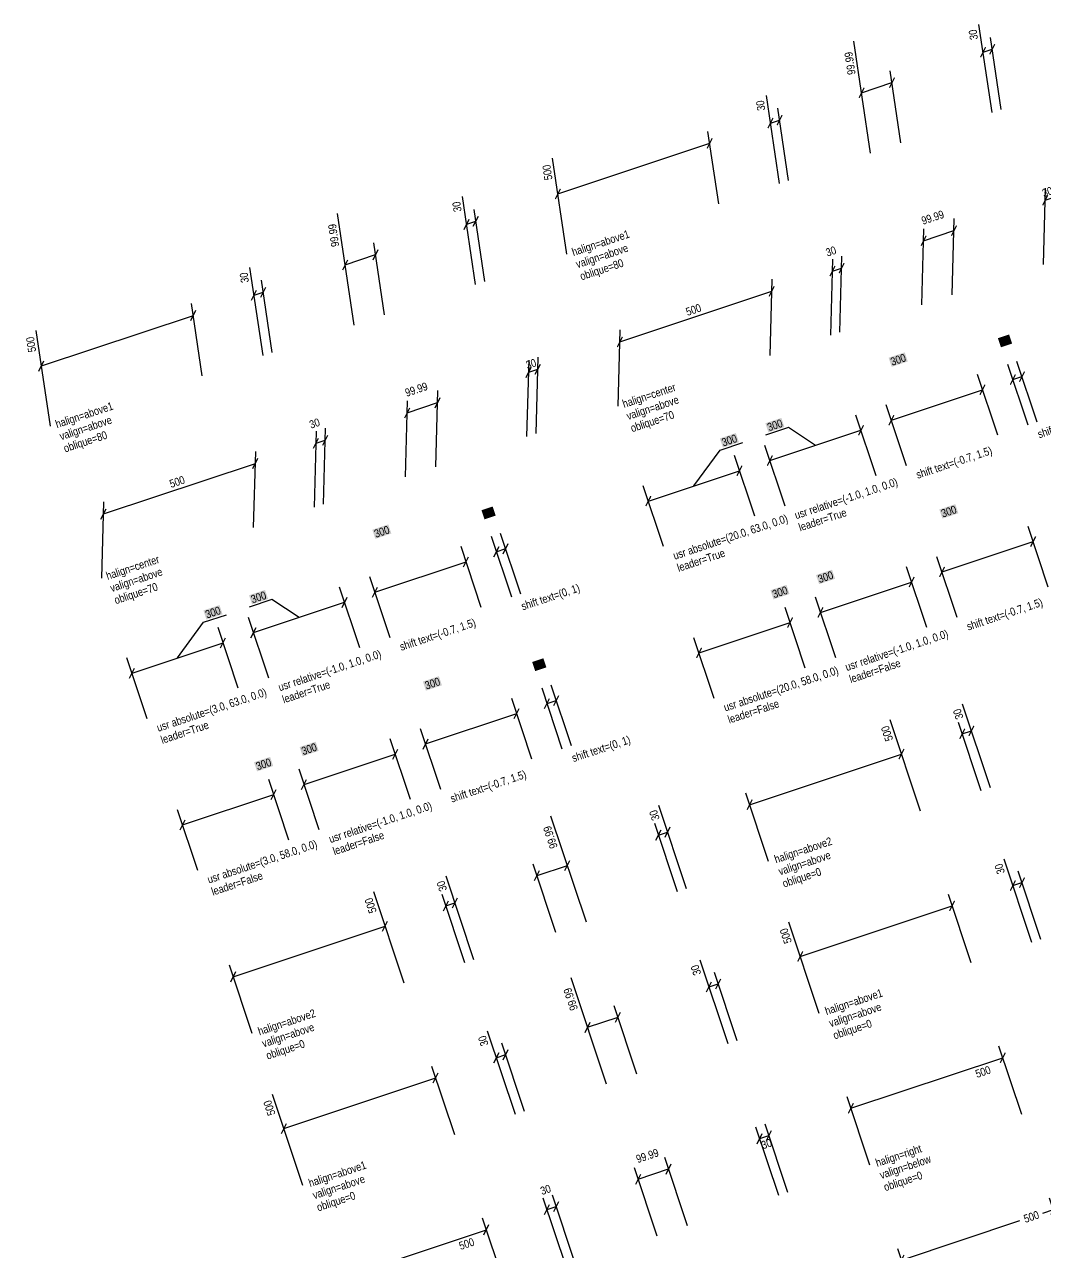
# Model space of a CAD drawing. Header units: metres. Extents: x -13 to 55.8, y 9.3 to 94.5.
# Drawn here: x -12.96 to 18.92, y 50.72 to 89.09 of the extents above; entities that cross this region are included whole.
import ezdxf

# ---------------------------------------------------------------- set-up
doc = ezdxf.new("R2010")
doc.units = ezdxf.units.M
doc.styles.add('OpenSansCondensed-Light', font='OpenSansCondensed-Light.ttf')
doc.dimstyles.new('ARCHTICK', dxfattribs={"dimtxt": 0.25, "dimasz": 0.25, "dimexe": 0.375, "dimexo": 0.125, "dimgap": 0.1, "dimtad": 1, "dimlfac": 100, "dimzin": 12, "dimdsep": 46, "dimtxsty": 'OpenSansCondensed-Light', "dimblk": 'ARCHTICK', "dimcen": 2.5, "dimazin": 3, "dimtfac": 0.5, "dimtmove": 2, "dimatfit": 3})
doc.dimstyles.new('TICK', dxfattribs={"dimtxt": 0.25, "dimasz": 0.25, "dimexe": 0.375, "dimexo": 0.125, "dimgap": 0.1, "dimtad": 1, "dimlfac": 100, "dimzin": 12, "dimdsep": 46, "dimtxsty": 'OpenSansCondensed-Light', "dimtsz": 0.125, "dimcen": 2.5, "dimazin": 3, "dimtfac": 0.5, "dimtmove": 2, "dimatfit": 3})

# ---------------------------------------------------------------- blocks, each defined once
blk = doc.blocks.new('_OBLIQUE')
at = {"color": 0, "linetype": 'BYBLOCK'}
blk.add_line((-0.5, -0.5), (0.5, 0.5), dxfattribs=at)
blk = doc.blocks.new('*D49')
for p, q in [((-7.369, 70.407), (-6.657, 70.645)), ((-8.183, 69.293), (-7.369, 70.407)), ((-6.286, 68.344), (-6.918, 70.241)), ((-9.606, 68.818), (-6.76, 69.767)), ((-9.132, 67.395), (-9.764, 69.293))]:
    blk.add_line(p, q)
at = {"layer": 'Defpoints'}
for p in [(-9.606, 68.818), (-6.128, 67.87), (-8.974, 66.921)]:
    blk.add_point(p, dxfattribs=at)
at = {"xscale": 0.25, "yscale": 0.25, "rotation": 18.43494882292201}
for p in [(-6.76, 69.767), (-9.606, 68.818)]:
    blk.add_blockref('_OBLIQUE', p, dxfattribs=at)
at = {"insert": (-7.076, 70.716), "char_height": 0.25, "attachment_point": 5, "rotation": 18.4349, "style": 'OpenSansCondensed-Light', "bg_fill": 1, "box_fill_scale": 1.1, "bg_fill_color": 4}
blk.add_mtext('300', dxfattribs=at)
blk = doc.blocks.new('*D50')
for p, q in [((-2.491, 69.609), (-3.123, 71.506)), ((-5.234, 71.119), (-5.946, 70.882)), ((-5.811, 70.083), (-2.965, 71.032)), ((-4.388, 70.558), (-5.234, 71.119)), ((-5.337, 68.66), (-5.97, 70.558))]:
    blk.add_line(p, q)
at = {"layer": 'Defpoints'}
for p in [(-5.811, 70.083), (-2.333, 69.135), (-5.179, 68.186)]:
    blk.add_point(p, dxfattribs=at)
at = {"xscale": 0.25, "yscale": 0.25, "rotation": 18.43494882292201}
for p in [(-2.965, 71.032), (-5.811, 70.083)]:
    blk.add_blockref('_OBLIQUE', p, dxfattribs=at)
at = {"insert": (-5.653, 71.19), "char_height": 0.25, "attachment_point": 5, "rotation": 18.4349, "style": 'OpenSansCondensed-Light', "bg_fill": 1, "box_fill_scale": 1.1, "bg_fill_color": 4}
blk.add_mtext('300', dxfattribs=at)
blk = doc.blocks.new('*D53')
for p, q in [((-5.808, 73.371), (-5.743, 75.748)), ((-10.497, 73.792), (-5.753, 75.373)), ((-10.551, 71.789), (-10.486, 74.167))]:
    blk.add_line(p, q)
at = {"layer": 'Defpoints'}
for p in [(-10.497, 73.792), (-5.811, 73.246), (-10.555, 71.664)]:
    blk.add_point(p, dxfattribs=at)
at = {"xscale": 0.25, "yscale": 0.25, "rotation": 18.43494882292201}
for p in [(-5.753, 75.373), (-10.497, 73.792)]:
    blk.add_blockref('_OBLIQUE', p, dxfattribs=at)
at = {"insert": (-8.196, 74.796), "char_height": 0.25, "attachment_point": 5, "rotation": 18.4349, "style": 'OpenSansCondensed-Light'}
blk.add_mtext('500', dxfattribs=at)
blk = doc.blocks.new('*D54')
for p, q in [((-3.911, 74.003), (-3.846, 76.38)), ((-3.626, 74.098), (-3.561, 76.475)), ((-3.856, 76.006), (-3.571, 76.1))]:
    blk.add_line(p, q)
at = {"layer": 'Defpoints'}
for p in [(-3.856, 76.006), (-3.914, 73.878), (-3.629, 73.973)]:
    blk.add_point(p, dxfattribs=at)
at = {"xscale": 0.25, "yscale": 0.25, "rotation": 18.43494882292201}
for p in [(-3.856, 76.006), (-3.571, 76.1)]:
    blk.add_blockref('_OBLIQUE', p, dxfattribs=at)
at = {"insert": (-3.903, 76.622), "char_height": 0.25, "attachment_point": 5, "rotation": 18.4349, "style": 'OpenSansCondensed-Light'}
blk.add_mtext('30', dxfattribs=at)
blk = doc.blocks.new('*D55')
for p, q in [((-0.116, 75.268), (-0.051, 77.645)), ((-1.065, 74.952), (-1, 77.329)), ((-1.01, 76.954), (-0.061, 77.27))]:
    blk.add_line(p, q)
at = {"layer": 'Defpoints'}
for p in [(-1.01, 76.954), (-1.068, 74.827), (-0.119, 75.143)]:
    blk.add_point(p, dxfattribs=at)
at = {"xscale": 0.25, "yscale": 0.25, "rotation": 18.43494882292201}
for p in [(-0.061, 77.27), (-1.01, 76.954)]:
    blk.add_blockref('_OBLIQUE', p, dxfattribs=at)
at = {"insert": (-0.725, 77.682), "char_height": 0.25, "attachment_point": 5, "rotation": 18.4349, "style": 'OpenSansCondensed-Light'}
blk.add_mtext('99.99', dxfattribs=at)
blk = doc.blocks.new('*D56')
for p, q in [((3.015, 76.311), (3.08, 78.689)), ((2.73, 76.217), (2.795, 78.594)), ((2.785, 78.219), (3.069, 78.314))]:
    blk.add_line(p, q)
at = {"layer": 'Defpoints'}
for p in [(2.785, 78.219), (2.727, 76.092), (3.011, 76.186)]:
    blk.add_point(p, dxfattribs=at)
at = {"xscale": 0.25, "yscale": 0.25, "rotation": 18.43494882292201}
for p in [(2.785, 78.219), (3.069, 78.314)]:
    blk.add_blockref('_OBLIQUE', p, dxfattribs=at)
at = {"insert": (2.856, 78.48), "char_height": 0.25, "attachment_point": 5, "rotation": 18.4349, "style": 'OpenSansCondensed-Light'}
blk.add_mtext('30', dxfattribs=at)
blk = doc.blocks.new('*D57')
for p, q in [((-7.411, 78.113), (-7.745, 80.369)), ((-12.434, 78.417), (-7.69, 79.998)), ((-12.154, 76.531), (-12.599, 79.53))]:
    blk.add_line(p, q)
at = {"layer": 'Defpoints'}
for p in [(-12.434, 78.417), (-7.393, 77.989), (-12.136, 76.408)]:
    blk.add_point(p, dxfattribs=at)
at = {"xscale": 0.25, "yscale": 0.25, "rotation": 18.43494882292201}
for p in [(-7.69, 79.998), (-12.434, 78.417)]:
    blk.add_blockref('_OBLIQUE', p, dxfattribs=at)
at = {"insert": (-12.757, 79.087), "char_height": 0.25, "attachment_point": 5, "rotation": 98.4349, "style": 'OpenSansCondensed-Light'}
blk.add_mtext('500', dxfattribs=at)
blk = doc.blocks.new('*D58')
for p, q in [((-5.513, 78.745), (-5.921, 81.496)), ((-5.229, 78.84), (-5.563, 81.096)), ((-5.793, 80.63), (-5.508, 80.725))]:
    blk.add_line(p, q)
at = {"layer": 'Defpoints'}
for p in [(-5.793, 80.63), (-5.211, 78.716), (-5.495, 78.621)]:
    blk.add_point(p, dxfattribs=at)
at = {"xscale": 0.25, "yscale": 0.25, "rotation": 18.43494882292201}
for p in [(-5.793, 80.63), (-5.508, 80.725)]:
    blk.add_blockref('_OBLIQUE', p, dxfattribs=at)
at = {"insert": (-6.098, 81.177), "char_height": 0.25, "attachment_point": 5, "rotation": 98.4349, "style": 'OpenSansCondensed-Light'}
blk.add_mtext('30', dxfattribs=at)
blk = doc.blocks.new('*D59')
for p, q in [((-2.667, 79.694), (-3.185, 83.186)), ((-1.719, 80.01), (-2.053, 82.266)), ((-2.947, 81.579), (-1.998, 81.895))]:
    blk.add_line(p, q)
at = {"layer": 'Defpoints'}
for p in [(-2.947, 81.579), (-1.701, 79.886), (-2.649, 79.57)]:
    blk.add_point(p, dxfattribs=at)
at = {"xscale": 0.25, "yscale": 0.25, "rotation": 18.43494882292201}
for p in [(-2.947, 81.579), (-1.998, 81.895)]:
    blk.add_blockref('_OBLIQUE', p, dxfattribs=at)
at = {"insert": (-3.307, 82.497), "char_height": 0.25, "attachment_point": 5, "rotation": 98.4349, "style": 'OpenSansCondensed-Light'}
blk.add_mtext('99.99', dxfattribs=at)
blk = doc.blocks.new('*D60')
for p, q in [((1.127, 80.959), (0.719, 83.709)), ((1.412, 81.054), (1.077, 83.31)), ((0.848, 82.844), (1.132, 82.939))]:
    blk.add_line(p, q)
at = {"layer": 'Defpoints'}
for p in [(0.848, 82.844), (1.146, 80.835), (1.43, 80.93)]:
    blk.add_point(p, dxfattribs=at)
at = {"xscale": 0.25, "yscale": 0.25, "rotation": 18.43494882292201}
for p in [(0.848, 82.844), (1.132, 82.939)]:
    blk.add_blockref('_OBLIQUE', p, dxfattribs=at)
at = {"insert": (0.543, 83.391), "char_height": 0.25, "attachment_point": 5, "rotation": 98.4349, "style": 'OpenSansCondensed-Light'}
blk.add_mtext('30', dxfattribs=at)
blk = doc.blocks.new('_ARCHTICK')
at = {"color": 0, "linetype": 'BYBLOCK', "const_width": 0.15}
blk.add_lwpolyline([(-0.5, -0.5), (0.5, 0.5)], dxfattribs=at)
blk = doc.blocks.new('*D109')
for p, q in [((8.759, 75.783), (9.47, 76.02)), ((7.945, 74.669), (8.759, 75.783)), ((9.842, 73.72), (9.209, 75.617)), ((6.521, 74.194), (9.368, 75.143)), ((6.996, 72.771), (6.363, 74.669))]:
    blk.add_line(p, q)
at = {"layer": 'Defpoints'}
for p in [(6.521, 74.194), (10, 73.246), (7.154, 72.297)]:
    blk.add_point(p, dxfattribs=at)
at = {"xscale": 0.25, "yscale": 0.25}
for p, rotation in [((9.368, 75.143), 18.43494882292201), ((6.521, 74.194), -161.565051177078)]:
    blk.add_blockref('_ARCHTICK', p, dxfattribs=dict(at, rotation=rotation))
at = {"insert": (9.051, 76.092), "char_height": 0.25, "attachment_point": 5, "rotation": 18.4349, "style": 'OpenSansCondensed-Light', "bg_fill": 1, "box_fill_scale": 1.1, "bg_fill_color": 4}
blk.add_mtext('300', dxfattribs=at)
blk = doc.blocks.new('*D110')
for p, q in [((13.637, 74.985), (13.004, 76.882)), ((10.893, 76.495), (10.182, 76.258)), ((10.316, 75.459), (13.162, 76.408)), ((11.739, 75.933), (10.893, 76.495)), ((10.791, 74.036), (10.158, 75.933))]:
    blk.add_line(p, q)
at = {"layer": 'Defpoints'}
for p in [(10.316, 75.459), (13.795, 74.51), (10.949, 73.562)]:
    blk.add_point(p, dxfattribs=at)
at = {"xscale": 0.25, "yscale": 0.25}
for p, rotation in [((13.162, 76.408), 18.43494882292201), ((10.316, 75.459), -161.565051177078)]:
    blk.add_blockref('_ARCHTICK', p, dxfattribs=dict(at, rotation=rotation))
at = {"insert": (10.474, 76.566), "char_height": 0.25, "attachment_point": 5, "rotation": 18.4349, "style": 'OpenSansCondensed-Light', "bg_fill": 1, "box_fill_scale": 1.1, "bg_fill_color": 4}
blk.add_mtext('300', dxfattribs=at)
blk = doc.blocks.new('*D113')
for p, q in [((10.32, 78.746), (10.385, 81.124)), ((5.631, 79.168), (10.374, 80.749)), ((5.576, 77.165), (5.641, 79.543))]:
    blk.add_line(p, q)
at = {"layer": 'Defpoints'}
for p in [(5.631, 79.168), (10.316, 78.621), (5.573, 77.04)]:
    blk.add_point(p, dxfattribs=at)
at = {"xscale": 0.25, "yscale": 0.25}
for p, rotation in [((10.374, 80.749), 18.43494882292201), ((5.631, 79.168), -161.565051177078)]:
    blk.add_blockref('_ARCHTICK', p, dxfattribs=dict(at, rotation=rotation))
at = {"insert": (7.931, 80.172), "char_height": 0.25, "attachment_point": 5, "rotation": 18.4349, "style": 'OpenSansCondensed-Light'}
blk.add_mtext('500', dxfattribs=at)
blk = doc.blocks.new('*D114')
for p, q in [((12.217, 79.379), (12.282, 81.756)), ((12.502, 79.474), (12.567, 81.851)), ((12.272, 81.381), (12.556, 81.476))]:
    blk.add_line(p, q)
at = {"layer": 'Defpoints'}
for p in [(12.272, 81.381), (12.214, 79.254), (12.498, 79.349)]:
    blk.add_point(p, dxfattribs=at)
at = {"xscale": 0.25, "yscale": 0.25}
for p, rotation in [((12.272, 81.381), 18.43494882292201), ((12.556, 81.476), -161.565051177078)]:
    blk.add_blockref('_ARCHTICK', p, dxfattribs=dict(at, rotation=rotation))
at = {"insert": (12.224, 81.998), "char_height": 0.25, "attachment_point": 5, "rotation": 18.4349, "style": 'OpenSansCondensed-Light'}
blk.add_mtext('30', dxfattribs=at)
blk = doc.blocks.new('*D115')
for p, q in [((16.012, 80.644), (16.077, 83.021)), ((15.063, 80.328), (15.128, 82.705)), ((15.118, 82.33), (16.066, 82.646))]:
    blk.add_line(p, q)
at = {"layer": 'Defpoints'}
for p in [(15.118, 82.33), (15.06, 80.203), (16.008, 80.519)]:
    blk.add_point(p, dxfattribs=at)
at = {"xscale": 0.25, "yscale": 0.25}
for p, rotation in [((15.118, 82.33), -161.565051177078), ((16.066, 82.646), 18.43494882292201)]:
    blk.add_blockref('_ARCHTICK', p, dxfattribs=dict(at, rotation=rotation))
at = {"insert": (15.402, 83.057), "char_height": 0.25, "attachment_point": 5, "rotation": 18.4349, "style": 'OpenSansCondensed-Light'}
blk.add_mtext('99.99', dxfattribs=at)
blk = doc.blocks.new('*D116')
for p, q in [((19.142, 81.687), (19.207, 84.065)), ((18.858, 81.592), (18.923, 83.97)), ((18.913, 83.595), (19.197, 83.69))]:
    blk.add_line(p, q)
at = {"layer": 'Defpoints'}
for p in [(18.913, 83.595), (18.854, 81.467), (19.139, 81.562)]:
    blk.add_point(p, dxfattribs=at)
at = {"xscale": 0.25, "yscale": 0.25}
for p, rotation in [((18.913, 83.595), 18.43494882292201), ((19.197, 83.69), -161.565051177078)]:
    blk.add_blockref('_ARCHTICK', p, dxfattribs=dict(at, rotation=rotation))
at = {"insert": (18.984, 83.856), "char_height": 0.25, "attachment_point": 5, "rotation": 18.4349, "style": 'OpenSansCondensed-Light'}
blk.add_mtext('30', dxfattribs=at)
blk = doc.blocks.new('*D117')
for p, q in [((8.717, 83.488), (8.382, 85.745)), ((3.694, 83.793), (8.437, 85.374)), ((3.973, 81.907), (3.529, 84.905))]:
    blk.add_line(p, q)
at = {"layer": 'Defpoints'}
for p in [(3.694, 83.793), (8.735, 83.365), (3.992, 81.784)]:
    blk.add_point(p, dxfattribs=at)
at = {"xscale": 0.25, "yscale": 0.25}
for p, rotation in [((8.437, 85.374), 18.43494882292201), ((3.694, 83.793), -161.565051177078)]:
    blk.add_blockref('_ARCHTICK', p, dxfattribs=dict(at, rotation=rotation))
at = {"insert": (3.37, 84.463), "char_height": 0.25, "attachment_point": 5, "rotation": 98.4349, "style": 'OpenSansCondensed-Light'}
blk.add_mtext('500', dxfattribs=at)
blk = doc.blocks.new('*D118')
for p, q in [((10.614, 84.121), (10.206, 86.872)), ((10.899, 84.216), (10.564, 86.472)), ((10.335, 86.006), (10.619, 86.101))]:
    blk.add_line(p, q)
at = {"layer": 'Defpoints'}
for p in [(10.335, 86.006), (10.917, 84.092), (10.632, 83.997)]:
    blk.add_point(p, dxfattribs=at)
at = {"xscale": 0.25, "yscale": 0.25}
for p, rotation in [((10.335, 86.006), 18.43494882292201), ((10.619, 86.101), -161.565051177078)]:
    blk.add_blockref('_ARCHTICK', p, dxfattribs=dict(at, rotation=rotation))
at = {"insert": (10.029, 86.553), "char_height": 0.25, "attachment_point": 5, "rotation": 98.4349, "style": 'OpenSansCondensed-Light'}
blk.add_mtext('30', dxfattribs=at)
blk = doc.blocks.new('*D119')
for p, q in [((13.46, 85.07), (12.942, 88.562)), ((14.409, 85.386), (14.074, 87.642)), ((13.181, 86.955), (14.129, 87.271))]:
    blk.add_line(p, q)
at = {"layer": 'Defpoints'}
for p in [(13.181, 86.955), (14.427, 85.262), (13.479, 84.946)]:
    blk.add_point(p, dxfattribs=at)
at = {"xscale": 0.25, "yscale": 0.25}
for p, rotation in [((13.181, 86.955), -161.565051177078), ((14.129, 87.271), 18.43494882292201)]:
    blk.add_blockref('_ARCHTICK', p, dxfattribs=dict(at, rotation=rotation))
at = {"insert": (12.82, 87.873), "char_height": 0.25, "attachment_point": 5, "rotation": 98.4349, "style": 'OpenSansCondensed-Light'}
blk.add_mtext('99.99', dxfattribs=at)
blk = doc.blocks.new('*D120')
for p, q in [((17.255, 86.335), (16.847, 89.085)), ((17.54, 86.429), (17.205, 88.686)), ((16.975, 88.22), (17.26, 88.315))]:
    blk.add_line(p, q)
at = {"layer": 'Defpoints'}
for p in [(16.975, 88.22), (17.273, 86.211), (17.558, 86.306)]:
    blk.add_point(p, dxfattribs=at)
at = {"xscale": 0.25, "yscale": 0.25}
for p, rotation in [((16.975, 88.22), 18.43494882292201), ((17.26, 88.315), -161.565051177078)]:
    blk.add_blockref('_ARCHTICK', p, dxfattribs=dict(at, rotation=rotation))
at = {"insert": (16.67, 88.767), "char_height": 0.25, "attachment_point": 5, "rotation": 98.4349, "style": 'OpenSansCondensed-Light'}
blk.add_mtext('30', dxfattribs=at)

msp = doc.modelspace()

# ---------------------------------------------------------------- texts
at = {"style": 'OpenSansCondensed-Light'}
for s, p in [('halign=above1', (4.18141, 81.84695)), ('valign=above', (4.3079, 81.46748)), ('oblique=80', (4.43439, 81.088)), ('halign=center', (5.76255, 77.10353)), ('halign=above1', (-11.94621, 76.47108)), ('valign=above', (5.88904, 76.72406)), ('valign=above', (-11.81972, 76.0916)), ('oblique=70', (6.01553, 76.34459)), ('shift text=(0, 1)', (18.72789, 76.15485)), ('oblique=80', (-11.69322, 75.71213)), ('shift text=(-0.7, 1.5)', (14.93315, 74.88994)), ('usr relative=(-1.0, 1.0, 0.0)', (11.13842, 73.62503)), ('usr absolute=(20.0, 63.0, 0.0)', (7.34369, 72.36012)), ('leader=True', (11.26491, 73.24555)), ('leader=True', (7.47018, 71.98064)), ('halign=center', (-10.36507, 71.72766)), ('valign=above', (-10.23858, 71.34819)), ('oblique=70', (-10.11209, 70.96871)), ('shift text=(0, 1)', (2.60027, 70.77898)), ('shift text=(-0.7, 1.5)', (16.51429, 70.14652)), ('shift text=(-0.7, 1.5)', (-1.19446, 69.51407)), ('usr relative=(-1.0, 1.0, 0.0)', (12.71956, 68.88161)), ('usr relative=(-1.0, 1.0, 0.0)', (-4.9892, 68.24915)), ('leader=False', (12.84605, 68.50214)), ('usr absolute=(20.0, 58.0, 0.0)', (8.92483, 67.6167)), ('usr absolute=(3.0, 63.0, 0.0)', (-8.78393, 66.98424)), ('leader=True', (-4.86271, 67.86968)), ('leader=False', (9.05132, 67.23723)), ('leader=True', (-8.65744, 66.60477)), ('shift text=(0, 1)', (4.18141, 66.03556)), ('shift text=(-0.7, 1.5)', (0.38668, 64.77065)), ('usr relative=(-1.0, 1.0, 0.0)', (-3.40806, 63.50574)), ('leader=False', (-3.28157, 63.12626)), ('usr absolute=(3.0, 58.0, 0.0)', (-7.20279, 62.24083)), ('halign=above2', (10.50596, 62.87328)), ('valign=above', (10.63246, 62.49381)), ('leader=False', (-7.0763, 61.86135)), ('oblique=0', (10.75895, 62.11434)), ('halign=above1', (12.0871, 58.12987)), ('valign=above', (12.21359, 57.75039)), ('halign=above2', (-5.62165, 57.49741)), ('oblique=0', (12.34009, 57.37092)), ('valign=above', (-5.49516, 57.11794)), ('oblique=0', (-5.36867, 56.73846)), ('halign=right', (13.66824, 53.38645)), ('halign=above1', (-4.04051, 52.75399)), ('valign=below', (13.79473, 53.00698)), ('valign=above', (-3.91402, 52.37452)), ('oblique=0', (13.92122, 52.6275)), ('oblique=0', (-3.78753, 51.99505))]:
    msp.add_text(s, height=0.25, rotation=18.434949, dxfattribs=at).set_placement(p)

# ---------------------------------------------------------------- dimensions: what is measured, and where the dimension line sits
for base, p1, p2, dimstyle, override, picture, middle, slant in [((16.97534, 88.21978), (17.27324, 86.21089), (17.55784, 86.30576), 'ARCHTICK', {"dimtad": 1, "dimjust": 3, "dimtix": 1}, '*D120', (16.67021, 88.76687), 80), ((13.18061, 86.95487), (13.47851, 84.94598), (14.42709, 85.26218), 'ARCHTICK', {"dimtad": 1, "dimjust": 3, "dimdec": 2}, '*D119', (12.82047, 87.8729), 80), ((10.33456, 86.00618), (10.63246, 83.9973), (10.91706, 84.09217), 'ARCHTICK', {"dimtad": 1, "dimjust": 3}, '*D118', (10.02942, 86.55327), 80), ((3.69377, 83.79259), (3.99167, 81.7837), (8.73509, 83.36484), 'ARCHTICK', {"dimtad": 1, "dimjust": 3}, '*D117', (3.37031, 84.46332), 80), ((18.91251, 83.59504), (18.85438, 81.46748), (19.13898, 81.56234), 'ARCHTICK', {"dimtad": 1, "dimjust": 0, "dimtix": 1}, '*D116', (18.98366, 83.85592), 70), ((0.84772, 82.84391), (1.14562, 80.83502), (1.43023, 80.92989), 'TICK', {"dimtad": 1, "dimjust": 3, "dimtix": 1}, '*D60', (0.54259, 83.39099), 80), ((15.11777, 82.33013), (15.05964, 80.20256), (16.00823, 80.51876), 'ARCHTICK', {"dimtad": 1, "dimjust": 0, "dimdec": 2}, '*D115', (15.40233, 83.05743), 70), ((-2.94701, 81.57899), (-2.64911, 79.57011), (-1.70052, 79.8863), 'TICK', {"dimtad": 1, "dimjust": 3, "dimdec": 2}, '*D59', (-3.30715, 82.49703), 80), ((12.27172, 81.38144), (12.21359, 79.25388), (12.4982, 79.34875), 'ARCHTICK', {"dimtad": 1, "dimjust": 0}, '*D114', (12.22429, 81.99809), 70), ((-5.79306, 80.63031), (-5.49516, 78.62143), (-5.21056, 78.71629), 'TICK', {"dimtad": 1, "dimjust": 3}, '*D58', (-6.09819, 81.1774), 80), ((5.63094, 79.16785), (5.57281, 77.04029), (10.31623, 78.62143), 'ARCHTICK', {"dimtad": 1, "dimjust": 0}, '*D113', (7.9315, 80.17187), 70), ((-12.43384, 78.41672), (-12.13594, 76.40783), (-7.39253, 77.98897), 'TICK', {"dimtad": 1, "dimjust": 3}, '*D57', (-12.75731, 79.08745), 80), ((2.78489, 78.21916), (2.72676, 76.0916), (3.01137, 76.18647), 'TICK', {"dimtad": 1, "dimjust": 0, "dimtix": 1}, '*D56', (2.85604, 78.48005), 70), ((-1.00984, 76.95425), (-1.06797, 74.82669), (-0.11938, 75.14289), 'TICK', {"dimtad": 1, "dimjust": 0, "dimdec": 2}, '*D55', (-0.72528, 77.68156), 70), ((-3.85589, 76.00557), (-3.91402, 73.87801), (-3.62942, 73.97288), 'TICK', {"dimtad": 1, "dimjust": 0}, '*D54', (-3.90333, 76.62221), 70), ((-10.49668, 73.79198), (-10.5548, 71.66441), (-5.81139, 73.24555), 'TICK', {"dimtad": 1, "dimjust": 0}, '*D53', (-8.19612, 74.796), 70)]:
    dim = msp.add_linear_dim(base=base, p1=p1, p2=p2, angle=18.434949, dimstyle=dimstyle, override=override)
    dim.commit()
    dim.dimension.update_dxf_attribs({"geometry": picture, "text_midpoint": middle, "oblique_angle": slant})
for base, p1, p2, location, dimstyle, override in [((17.90569, 77.98897), (18.53815, 76.0916), (18.82275, 76.18647), (17.66062, 79.19854), 'ARCHTICK', {"dimexe": 0.5, "dimexo": 0.5, "dimdle": 0, "dimtix": 1, "dimtmove": 2, "dimtfill": 2, "dimtfillclr": 4}), ((14.11096, 76.72406), (14.74342, 74.82669), (17.58947, 75.77538), (14.32441, 78.61352), 'ARCHTICK', {"dimexe": 0.5, "dimexo": 0.5, "dimdle": 0, "dimtmove": 2, "dimtfill": 2, "dimtfillclr": 4}), ((15.6921, 71.98064), (16.32456, 70.08328), (19.17061, 71.03196), (15.90555, 73.8701), 'ARCHTICK', {"dimexe": 0.5, "dimexo": 0.5, "dimdle": 0, "dimtmove": 2, "dimtfill": 2, "dimtfillclr": 4}), ((1.77808, 72.6131), (2.41053, 70.71573), (2.69514, 70.8106), (1.533, 73.82267), 'TICK', {"dimexe": 0.5, "dimexo": 0.5, "dimdle": 0, "dimtix": 1, "dimtmove": 2, "dimtfill": 2, "dimtfillclr": 4}), ((-2.01666, 71.34819), (-1.3842, 69.45082), (1.46185, 70.3995), (-1.8032, 73.23765), 'TICK', {"dimexe": 0.5, "dimexo": 0.5, "dimdle": 0, "dimtmove": 2, "dimtfill": 2, "dimtfillclr": 4}), ((11.89737, 70.71573), (12.52982, 68.81836), (15.37587, 69.76705), (12.05548, 71.82253), 'ARCHTICK', {"dimexe": 0.5, "dimexo": 0.5, "dimdle": 0, "dimtmove": 2, "dimtfill": 2, "dimtfillclr": 4}), ((8.10263, 69.45082), (8.73509, 67.55345), (11.58114, 68.50214), (10.63246, 71.34819), 'ARCHTICK', {"dimexe": 0.5, "dimexo": 0.5, "dimdle": 0, "dimtmove": 2, "dimtfill": 2, "dimtfillclr": 4}), ((3.35922, 67.86968), (3.99167, 65.97231), (4.27628, 66.06718), (3.11414, 69.07925), 'TICK', {"dimexe": 0.5, "dimexo": 0.5, "dimdle": 0, "dimtix": 1, "dimtmove": 2, "dimtfill": 2, "dimtfillclr": 4}), ((-0.43552, 66.60477), (0.19694, 64.7074), (3.04299, 65.65609), (-0.22206, 68.49423), 'TICK', {"dimexe": 0.5, "dimexo": 0.5, "dimdle": 0, "dimtmove": 2, "dimtfill": 2, "dimtfillclr": 4}), ((-4.23025, 65.33986), (-3.59779, 63.44249), (-0.75174, 64.39118), (-4.07214, 66.44666), 'TICK', {"dimexe": 0.5, "dimexo": 0.5, "dimdle": 0, "dimtmove": 2, "dimtfill": 2, "dimtfillclr": 4}), ((-8.02498, 64.07495), (-7.39253, 62.17758), (-4.54648, 63.12626), (-5.49516, 65.97231), 'TICK', {"dimexe": 0.5, "dimexo": 0.5, "dimdle": 0, "dimtmove": 2, "dimtfill": 2, "dimtfillclr": 4})]:
    msp.add_linear_dim(base=base, p1=p1, p2=p2, angle=18.434949, location=location, dimstyle=dimstyle, override=override).render()
for base, p1, p2, dimstyle, picture, middle in [((10.31623, 75.45915), (10.94868, 73.56178), (13.79473, 74.51046), 'ARCHTICK', '*D110', (10.89334, 76.49479)), ((6.52149, 74.19424), (7.15395, 72.29687), (10, 73.24555), 'ARCHTICK', '*D109', (8.75881, 75.78328)), ((-5.81139, 70.08328), (-5.17893, 68.18591), (-2.33288, 69.13459), 'TICK', '*D50', (-5.23427, 71.11892)), ((-9.60612, 68.81836), (-8.97367, 66.921), (-6.12762, 67.86968), 'TICK', '*D49', (-7.36881, 70.40741))]:
    dim = msp.add_linear_dim(base=base, p1=p1, p2=p2, angle=18.434949, dimstyle=dimstyle, override={"dimexe": 0.5, "dimexo": 0.5, "dimdle": 0, "dimtmove": 1, "dimtfill": 2, "dimtfillclr": 4})
    dim.commit()
    dim.dimension.update_dxf_attribs({"geometry": picture, "text_midpoint": middle, "dimtype": 160})
for base, p1, p2, dimstyle, override in [((16.32456, 66.921), (16.95701, 65.02363), (17.24162, 65.1185), 'ARCHTICK', {"dimtad": 1, "dimjust": 4}), ((9.68377, 64.7074), (10.31623, 62.81004), (15.05964, 64.39118), 'ARCHTICK', {"dimtad": 1, "dimjust": 4}), ((6.83772, 63.75872), (7.47018, 61.86135), (7.75478, 61.95622), 'TICK', {"dimtad": 1, "dimjust": 4, "dimtix": 1}), ((3.04299, 62.49381), (3.67544, 60.59644), (4.62403, 60.91264), 'TICK', {"dimtad": 1, "dimjust": 4, "dimdec": 2}), ((17.90569, 62.17758), (18.53815, 60.28021), (18.82275, 60.37508), 'ARCHTICK', {"dimtad": 1, "dimjust": 3}), ((0.19694, 61.54513), (0.82939, 59.64776), (1.114, 59.74263), 'TICK', {"dimtad": 1, "dimjust": 4}), ((-6.44384, 59.33153), (-5.81139, 57.43416), (-1.06797, 59.0153), 'TICK', {"dimtad": 1, "dimjust": 4}), ((11.26491, 59.96399), (11.89737, 58.06662), (16.64078, 59.64776), 'ARCHTICK', {"dimtad": 1, "dimjust": 3}), ((8.41886, 59.0153), (9.05132, 57.11794), (9.33592, 57.21281), 'TICK', {"dimtad": 1, "dimjust": 3, "dimtix": 1}), ((4.62413, 57.75039), (5.25658, 55.85303), (6.20517, 56.16922), 'TICK', {"dimtad": 1, "dimjust": 3, "dimdec": 2}), ((1.77808, 56.80171), (2.41053, 54.90434), (2.69514, 54.99921), 'TICK', {"dimtad": 1, "dimjust": 3}), ((12.84605, 55.22057), (13.47851, 53.3232), (18.22192, 54.90434), 'ARCHTICK', {"dimtad": 4, "dimjust": 2}), ((-4.86271, 54.58812), (-4.23025, 52.69075), (0.51317, 54.27189), 'TICK', {"dimtad": 1, "dimjust": 3}), ((10, 54.27189), (10.63246, 52.37452), (10.91706, 52.46939), 'TICK', {"dimtad": 4, "dimjust": 2, "dimtix": 1}), ((6.20527, 53.00698), (6.83772, 51.10961), (7.78631, 51.42581), 'TICK', {"dimtad": 4, "dimjust": 2, "dimdec": 2}), ((3.35922, 52.05829), (3.99167, 50.16093), (4.27628, 50.25579), 'TICK', {"dimtad": 4, "dimjust": 2}), ((14.42719, 50.47715), (15.05964, 48.57979), (19.80306, 50.16093), 'ARCHTICK', {"dimtad": 0, "dimjust": 2}), ((-3.28157, 49.8447), (-2.64911, 47.94733), (2.09431, 49.52847), 'TICK', {"dimtad": 4, "dimjust": 2})]:
    msp.add_linear_dim(base=base, p1=p1, p2=p2, angle=18.434949, dimstyle=dimstyle, override=override).render()

doc.saveas('drawing.dxf')
